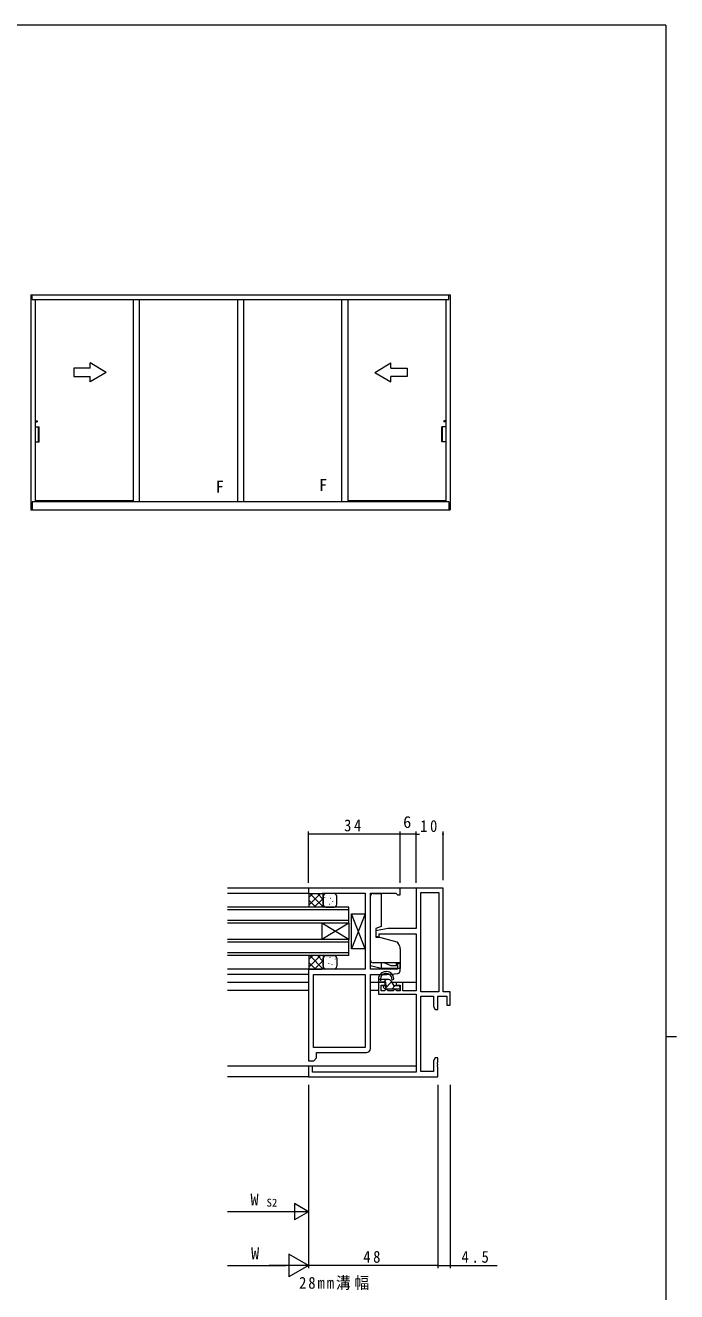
# Model space of a CAD drawing. Units: millimetres, scale not verified. Extents: x -594 to 539, y -420 to 386.
# Drawn here: x 272.6 to 514, y -87.6 to 382 of the extents above; entities that cross this region are included whole.
import ezdxf
from ezdxf.enums import TextEntityAlignment as Align

# ---------------------------------------------------------------- set-up
doc = ezdxf.new("R2010")
doc.units = ezdxf.units.MM
doc.header["$LTSCALE"] = 2
doc.linetypes.add('DASHED3', pattern=[4, 3, -1])
for name, color, linetype, lineweight in [('0-1_YKK_ZWAK', 7, 'Continuous', 9), ('0-3_YKK_11', 7, 'Continuous', 9), ('0-4_YKK_12', 2, 'Continuous', 9), ('0-5_YKK_13', 4, 'Continuous', 9), ('0-6_YKK_D', 6, 'Continuous', 9), ('0-7_YKK_A1', 4, 'Continuous', 9)]:
    doc.layers.add(name, color=color, linetype=linetype, lineweight=lineweight)
doc.layers.add('0-2_USER1', color=7, linetype='Continuous')
doc.styles.add('ＭＳ ゴシック', font='')
doc.styles.get('ＭＳ ゴシック').set_extended_font_data('MS Gothic')

msp = doc.modelspace()

# ---------------------------------------------------------------- linework, layer by layer
at = {"layer": '0-1_YKK_ZWAK'}
for p, q in [((510, 382.035), (-590, 382.035)), ((510, 382.035), (510, -367.965)), ((510, 7.035), (514, 7.035))]:
    msp.add_line(p, q, dxfattribs=at)
at = {"layer": '0-3_YKK_11'}
for p, q in [((411.5, 62.038), (377.5, 62.038)), ((427.5, 62.038), (417.5, 62.038)), ((417.5, 62.038), (417.5, 47.038)), ((427.5, 23.538), (427.5, 62.038)), ((382.761, 60.107), (391.542, 60.107)), ((398.5, 60.107), (398.5, 31.968)), ((400.5, 31.968), (400.5, 60.107)), ((419.13, 60.408), (425.87, 60.408)), ((419.13, 23.538), (419.13, 60.408)), ((419.13, 23.538), (419.13, 60.408)), ((425.87, 60.408), (425.87, 23.538)), ((417.5, 47.038), (407, 47.038)), ((403.7, 45.037), (417.5, 45.037)), ((417.5, 45.037), (417.5, 23.938)), ((377.5, 32.038), (377.5, -1.962)), ((379.43, 2.967), (379.43, 30.038)), ((379.43, 30.038), (398.57, 30.038)), ((398.5, 31.968), (382.761, 31.968)), ((398.57, 30.038), (398.57, 2.967)), ((398.57, 30.038), (398.57, 2.967)), ((400.5, 2.538), (400.5, 30.038)), ((417.5, 23.938), (412.5, 23.938)), ((425.87, 23.538), (419.13, 23.538)), ((430, 23.538), (427.5, 23.538)), ((403.5, 22.737), (417.5, 22.737)), ((417.5, 22.737), (417.5, -6.162)), ((419.13, -5.962), (419.13, 21.908)), ((398.57, 2.967), (379.43, 2.967)), ((380.5, 1.038), (399, 1.038)), ((380.5, -0.962), (380.5, 1.038)), ((379, -3.962), (377.5, -3.962)), ((377.5, -3.962), (377.5, -7.962)), ((379, -6.162), (379, -3.962)), ((425.5, -7.962), (425.5, -4.421)), ((377.5, -7.962), (425.5, -7.962)), ((417.5, -6.162), (379, -6.162))]:
    msp.add_line(p, q, dxfattribs=at)
for points in [[(377.5, 62.038), (377.5, 60.038), (382.5, 60.038), (382.761, 60.107)], [(400.5, 60.107), (409.93, 60.107), (410.5, 59.538), (411.5, 59.538), (411.5, 62.038)], [(391.542, 60.107), (391.725, 60.227), (392.275, 60.227), (392.458, 60.107), (392.542, 60.107), (392.725, 60.227), (393.275, 60.227), (393.458, 60.107), (398.5, 60.107)], [(407, 47.038), (402.5, 46.244), (402.5, 43.837), (403.7, 43.837), (403.7, 45.037)], [(411.5, 31.391), (411.5, 34.038), (410.5, 34.038), (410.5, 31.968), (400.5, 31.968)], [(382.761, 31.968), (382.5, 32.038), (377.5, 32.038)], [(400.5, 30.038), (406.5, 30.038), (410.587, 30.395)], [(412.5, 23.938), (412.5, 27.038), (410, 27.038), (410, 26.038), (411.5, 26.038), (411.5, 23.938), (410.3, 23.938), (410, 24.238), (409.7, 24.538), (409.5, 24.538), (409.2, 24.238), (408.9, 23.938), (407.1, 23.938), (406.8, 24.238), (406.5, 24.538), (406.3, 24.538), (406, 24.238), (405.7, 23.938), (404.5, 23.938), (404.5, 26.038), (406, 26.038), (406, 27.038), (403.5, 27.038), (403.5, 22.737)], [(419.13, 21.908), (423.87, 21.908), (423.87, 18.129), (424.5, 17.038), (425.5, 17.038), (425.5, 21.908), (428.8, 21.908), (428.8, 18.638), (430, 18.638), (430, 23.538)], [(377.5, -1.962), (379.5, -1.962), (380.5, -0.962)], [(425.5, -4.421), (425.38, -4.237), (425.38, -3.688), (425.5, -3.504), (425.5, -3.421), (425.38, -3.237), (425.38, -2.688), (425.5, -2.504), (425.5, -0.962), (424.5, -0.962), (423.87, -2.054), (423.87, -5.962), (419.13, -5.962)]]:
    msp.add_lwpolyline(points, dxfattribs=at)
for centre, radius, start, end in [((410.5, 31.391), 1, 275, 0.00002), ((399, 2.538), 1.5, 270, 359.99998)]:
    msp.add_arc(centre, radius, start, end, dxfattribs=at)
at = {"layer": '0-4_YKK_12'}
for p, q in [((417.8, 62.038), (347.5, 62.038)), ((377.5, 60.038), (347.5, 60.038)), ((392.498, 55.036), (347.5, 55.036)), ((392.498, 54.036), (347.5, 54.036)), ((392.498, 49.036), (392.498, 55.036)), ((392.498, 50.036), (347.5, 50.036)), ((392.498, 49.036), (347.5, 49.036)), ((382.498, 49.036), (382.498, 43.036)), ((392.498, 43.036), (382.498, 49.036)), ((392.498, 49.036), (382.498, 43.036)), ((392.498, 49.036), (392.498, 43.036)), ((392.498, 43.036), (347.5, 43.036)), ((392.498, 37.036), (392.498, 43.036)), ((392.498, 42.036), (347.5, 42.036)), ((392.498, 38.036), (347.5, 38.036)), ((392.498, 37.036), (347.5, 37.036)), ((377.8, 32.038), (347.5, 32.038)), ((377.297, 30.038), (347.5, 30.038)), ((377.3, 27.041), (347.5, 27.039)), ((377.5, 24.037), (347.5, 24.037)), ((406.2, 27.038), (400.7, 27.038)), ((403.5, 24.034), (400.7, 24.034)), ((417.5, 27.038), (408.449, 27.038)), ((417.5, -3.963), (347.5, -3.963)), ((377.8, -7.962), (347.5, -7.962))]:
    msp.add_line(p, q, dxfattribs=at)
at = {"layer": '0-5_YKK_13'}
for p, q in [((377.497, 60.038), (377.697, 59.838)), ((377.497, 60.038), (382.993, 60.038)), ((379.14, 60.038), (377.697, 58.594)), ((381.969, 60.038), (377.697, 55.766)), ((377.697, 59.838), (377.697, 55.238)), ((380.169, 55.037), (377.697, 57.509)), ((382.993, 55.041), (377.997, 60.038)), ((382.993, 58.234), (379.797, 55.037)), ((382.993, 57.87), (380.826, 60.038)), ((382.993, 55.036), (382.993, 60.038)), ((382.993, 59.036), (382.993, 56.036)), ((383.244, 56.546), (383.217, 56.588)), ((383.631, 58.488), (383.604, 58.53)), ((386.993, 60.036), (383.993, 60.036)), ((385.137, 59.419), (385.134, 59.429)), ((385.76, 58.161), (385.733, 58.203)), ((386.596, 56.995), (386.598, 57.095)), ((387.79, 57.545), (387.763, 57.587)), ((387.993, 56.036), (387.993, 59.036)), ((400.497, 33.239), (400.497, 59.069)), ((401.497, 60.069), (404.497, 60.069)), ((404.497, 60.069), (404.497, 47.797)), ((377.497, 55.037), (377.697, 55.238)), ((377.84, 55.037), (377.669, 55.209)), ((382.993, 55.405), (382.627, 55.039)), ((383.265, 55.67), (383.263, 55.68)), ((383.993, 55.036), (386.993, 55.036)), ((385.274, 55.929), (385.247, 55.972)), ((385.892, 56.197), (385.89, 56.207)), ((387.403, 55.603), (387.376, 55.645)), ((398.497, 52.538), (393.497, 39.538)), ((398.497, 39.538), (393.497, 52.538)), ((398.497, 52.538), (398.497, 39.538)), ((404.497, 47.797), (402.497, 47.069)), ((402.497, 47.069), (402.497, 44.168)), ((398.497, 39.538), (393.497, 39.538)), ((411.497, 39.556), (411.497, 32.168)), ((377.497, 37.036), (377.697, 36.836)), ((381.969, 37.036), (377.697, 32.765)), ((379.14, 37.036), (377.697, 35.593)), ((377.697, 36.836), (377.697, 32.236)), ((380.169, 32.036), (377.697, 34.508)), ((382.993, 32.04), (377.997, 37.036)), ((382.993, 35.232), (379.797, 32.036)), ((382.993, 34.869), (380.826, 37.036)), ((382.993, 37.039), (382.993, 32.037)), ((382.993, 33.036), (382.993, 36.036)), ((383.006, 33.729), (383.007, 33.829)), ((383.035, 34.735), (383.008, 34.777)), ((383.041, 33.178), (383.039, 33.188)), ((383.422, 36.677), (383.395, 36.719)), ((383.993, 37.036), (386.993, 37.036)), ((384.912, 36.928), (384.91, 36.937)), ((385.065, 34.119), (385.038, 34.161)), ((385.551, 36.351), (385.524, 36.393)), ((385.588, 34.046), (385.586, 34.056)), ((386.273, 33.682), (386.274, 33.782)), ((386.317, 36.907), (386.319, 37.007)), ((387.194, 33.792), (387.167, 33.835)), ((387.581, 35.735), (387.554, 35.777)), ((387.993, 36.036), (387.993, 33.036)), ((405.623, 34.368), (401.496, 34.368)), ((408.196, 33.168), (405.623, 34.368)), ((410.196, 33.168), (408.196, 33.168)), ((410.196, 33.168), (410.196, 34.368)), ((411.496, 34.368), (410.196, 34.368)), ((377.497, 32.036), (377.697, 32.236)), ((377.497, 32.037), (382.493, 32.037)), ((377.84, 32.036), (377.669, 32.208)), ((382.993, 32.404), (382.627, 32.037)), ((386.993, 32.036), (383.993, 32.036)), ((384.678, 32.177), (384.651, 32.219)), ((403.5, 28.873), (403.5, 27.438)), ((404.3, 29.01), (404.3, 28.598)), ((411.497, 32.168), (404.497, 32.168)), ((404.05, 28.138), (403.5, 28.138)), ((403.51, 28.138), (403.5, 28.127)), ((407.237, 28.138), (404.761, 28.138)), ((405.288, 25.225), (405.888, 24.625)), ((406.339, 28.138), (405.339, 27.137)), ((405.9, 25.738), (405.5, 25.738)), ((408.31, 27.28), (405.772, 24.742)), ((411.1, 24.538), (406.1, 24.538)), ((408.103, 27.637), (409.2, 25.738)), ((409.596, 25.738), (408.396, 24.538)), ((411.1, 25.738), (409.2, 25.738)), ((411.4, 25.437), (411.4, 24.838))]:
    msp.add_line(p, q, dxfattribs=at)
at = {"layer": '0-5_YKK_13', "linetype": 'DASHED3'}
msp.add_line((410.196, 34.368), (405.623, 34.368), dxfattribs=at)
at = {"layer": '0-5_YKK_13'}
for points in [[(393.497, 39.538), (393.497, 52.538), (398.497, 52.538)], [(402.497, 44.168), (410.297, 42.078), (410.795, 41.484)], [(404.497, 34.368), (404.497, 32.168), (400.497, 33.239)], [(406.2, 26.038), (406.2, 27.137), (403.8, 27.137)]]:
    msp.add_lwpolyline(points, dxfattribs=at)
for centre, radius, start, end in [((383.993, 59.036), 1, 90, 180), ((386.993, 59.036), 1, 0, 90), ((401.497, 59.069), 1, 90, 180), ((383.993, 56.036), 1, 180, 270), ((386.993, 56.036), 1, 270, 0), ((408.497, 39.556), 3, 0, 40), ((383.993, 36.036), 1, 90, 180), ((383.993, 33.036), 1, 180, 270), ((386.993, 36.036), 1, 0, 90), ((386.993, 33.036), 1, 270, 0), ((401.496, 35.368), 1, 180, 270), ((404, 28.873), 0.5, 164.63783, 180), ((406.314, 28.238), 2.9, 6.1825, 164.63783), ((404.3, 28.138), 0.25, 123.05573, 326.94426), ((404, 28.598), 0.3, 303.05573, 359.99998), ((404.8, 29.01), 0.5, 152.96574, 179.99998), ((406.314, 28.238), 2.2, 19.75517, 152.96574), ((408.75, 28.501), 0.45, 149.70415, 6.1825), ((408.102, 28.88), 0.3, 329.70415, 19.75517), ((403.8, 27.438), 0.3, 180, 270), ((404.761, 27.837), 0.3, 90, 146.94426), ((405.5, 25.437), 0.3, 90, 224.99998), ((406.1, 24.838), 0.3, 224.99998, 270), ((406.2, 25.738), 0.3, 180, 90), ((407.237, 27.137), 1, 30, 90), ((411.1, 25.437), 0.3, 0, 90), ((411.1, 24.838), 0.3, 270, 0)]:
    msp.add_arc(centre, radius, start, end, dxfattribs=at)
at = {"layer": '0-6_YKK_D'}
for p, q in [((377.5, 64.038), (377.5, 83.038)), ((411.5, 82.037), (377.5, 82.037)), ((411.5, 64.038), (411.5, 83.038)), ((411.5, 64.038), (411.5, 83.038)), ((417.5, 82.037), (411.5, 82.037)), ((417.5, 64.038), (417.5, 83.038)), ((417.5, 65.038), (417.5, 83.038)), ((417.5, 82.037), (418.652, 82.037)), ((427.5, 82.037), (427.113, 82.037)), ((427.5, 65.038), (427.5, 83.038)), ((377.5, -10.962), (377.5, -78.964)), ((425.5, -10.962), (425.5, -78.964)), ((425.5, -10.962), (425.5, -78.964)), ((430, -10.962), (430, -78.964)), ((377.5, -39.964), (377.5, -58.964)), ((377.5, -39.964), (377.5, -78.964)), ((377.5, -57.964), (372.304, -54.964)), ((372.304, -54.964), (372.304, -60.964)), ((371.5, -57.964), (347.5, -57.964)), ((377.5, -57.964), (367.108, -57.964)), ((377.5, -57.964), (372.304, -60.964)), ((370.225, -73.764), (370.225, -82.164)), ((377.5, -77.964), (370.225, -73.764)), ((347.5, -77.964), (369.1, -77.964)), ((377.5, -77.964), (362.951, -77.964)), ((377.5, -77.964), (370.225, -82.164)), ((425.5, -77.964), (377.5, -77.964)), ((425.5, -77.964), (430, -77.964)), ((430, -77.964), (447.48, -77.964))]:
    msp.add_line(p, q, dxfattribs=at)
for centre, start, end in [((377.5, 82.037), 0, 180), ((377.5, 82.037), 180, 0), ((411.5, 82.037), 0, 180), ((411.5, 82.037), 0, 180), ((411.5, 82.037), 180, 0), ((411.5, 82.037), 180, 0), ((417.5, 82.037), 0, 180), ((417.5, 82.037), 0, 180), ((417.5, 82.037), 180, 0), ((417.5, 82.037), 180, 0), ((427.5, 82.037), 0, 180), ((427.5, 82.037), 180, 0), ((425.5, -77.964), 0, 180), ((425.5, -77.964), 180, 0), ((430, -77.964), 0, 180), ((430, -77.964), 180, 0)]:
    msp.add_arc(centre, 0.128, start, end, dxfattribs=at)
at = {"layer": '0-7_YKK_A1'}
for p, q in [((274.65, 282.035), (274.65, 202.335)), ((274.65, 282.035), (430, 282.035)), ((275.05, 280.335), (275.05, 282.035)), ((429.6, 280.335), (429.6, 282.035)), ((430, 282.035), (430, 202.335)), ((275.05, 280.335), (429.6, 280.335)), ((276.2, 280.335), (276.2, 205.335)), ((312.575, 280.335), (312.575, 205.335)), ((314.825, 280.335), (314.825, 205.335)), ((351.2, 280.335), (351.2, 205.335)), ((353.45, 280.335), (353.45, 205.335)), ((389.825, 280.335), (389.825, 205.335)), ((392.075, 280.335), (392.075, 205.335)), ((428.45, 280.335), (428.45, 205.335)), ((290.575, 254.835), (290.575, 251.835)), ((296.575, 254.835), (290.575, 254.835)), ((296.575, 254.835), (296.575, 256.799)), ((302.575, 253.335), (296.575, 256.799)), ((402.075, 253.335), (408.075, 256.799)), ((408.075, 254.835), (408.075, 256.799)), ((408.075, 254.835), (414.075, 254.835)), ((414.075, 254.835), (414.075, 251.835)), ((290.575, 251.835), (296.575, 251.835)), ((302.575, 253.335), (296.575, 249.871)), ((296.575, 249.871), (296.575, 251.835)), ((402.075, 253.335), (408.075, 249.871)), ((408.075, 249.871), (408.075, 251.835)), ((414.075, 251.835), (408.075, 251.835)), ((276.2, 235.348), (276.95, 235.348)), ((276.2, 234.948), (276.95, 234.948)), ((276.95, 235.348), (276.95, 234.948)), ((428.45, 235.348), (427.7, 235.348)), ((427.7, 235.348), (427.7, 234.948)), ((428.45, 234.948), (427.7, 234.948)), ((276.2, 233.085), (277.7, 233.085)), ((277.45, 227.585), (277.45, 233.085)), ((277.7, 227.585), (277.7, 233.085)), ((426.95, 227.585), (426.95, 233.085)), ((428.45, 233.085), (426.95, 233.085)), ((427.2, 227.585), (427.2, 233.085)), ((276.2, 227.585), (277.7, 227.585)), ((428.45, 227.585), (426.95, 227.585)), ((274.65, 202.335), (430, 202.335)), ((275.05, 205.335), (275.05, 202.335)), ((429.6, 205.335), (275.05, 205.335)), ((276.2, 205.835), (312.575, 205.835)), ((392.075, 205.835), (428.45, 205.835)), ((429.6, 205.335), (429.6, 202.335))]:
    msp.add_line(p, q, dxfattribs=at)

# ---------------------------------------------------------------- texts
at = {"layer": '0-2_USER1', "insert": (374.049, -87.02), "char_height": 4.399, "attachment_point": 7, "style": 'ＭＳ ゴシック'}
msp.add_mtext('\\T1.27;\\W0.9;28mm溝幅', dxfattribs=at)
at = {"layer": '0-6_YKK_D', "color": 7, "style": 'ＭＳ ゴシック'}
for s, p in [('6', (412.629, 83.038)), ('W', (356.038, -56.964)), ('W', (356.254, -76.964))]:
    msp.add_text(s, height=4.399, dxfattribs=at).set_placement(p, align=Align.BOTTOM_LEFT)
at = {"layer": '0-6_YKK_D', "color": 4, "style": 'ＭＳ ゴシック'}
msp.add_text('S2', height=2.933, dxfattribs=at).set_placement((361.993, -56.964), align=Align.BOTTOM_LEFT)
at = {"layer": '0-6_YKK_D', "color": 7, "char_height": 4.399, "attachment_point": 7, "style": 'ＭＳ ゴシック'}
for s, insert in [('\\T1.36;\\W0.9;34', (390.728, 83.038)), ('\\T1.36;\\W0.9;10', (418.921, 82.799)), ('\\T1.36;\\W0.9;48', (397.83, -76.964)), ('\\T1.38;\\W0.9;4.5', (434.248, -76.964))]:
    msp.add_mtext(s, dxfattribs=dict(at, insert=insert))
at = {"layer": '0-7_YKK_A1', "color": 7, "style": 'ＭＳ ゴシック'}
for p in [(343.143, 207.407), (381.475, 208.025)]:
    msp.add_text('F', height=4.399, dxfattribs=at).set_placement(p, align=Align.BOTTOM_LEFT)

doc.saveas('drawing.dxf')
